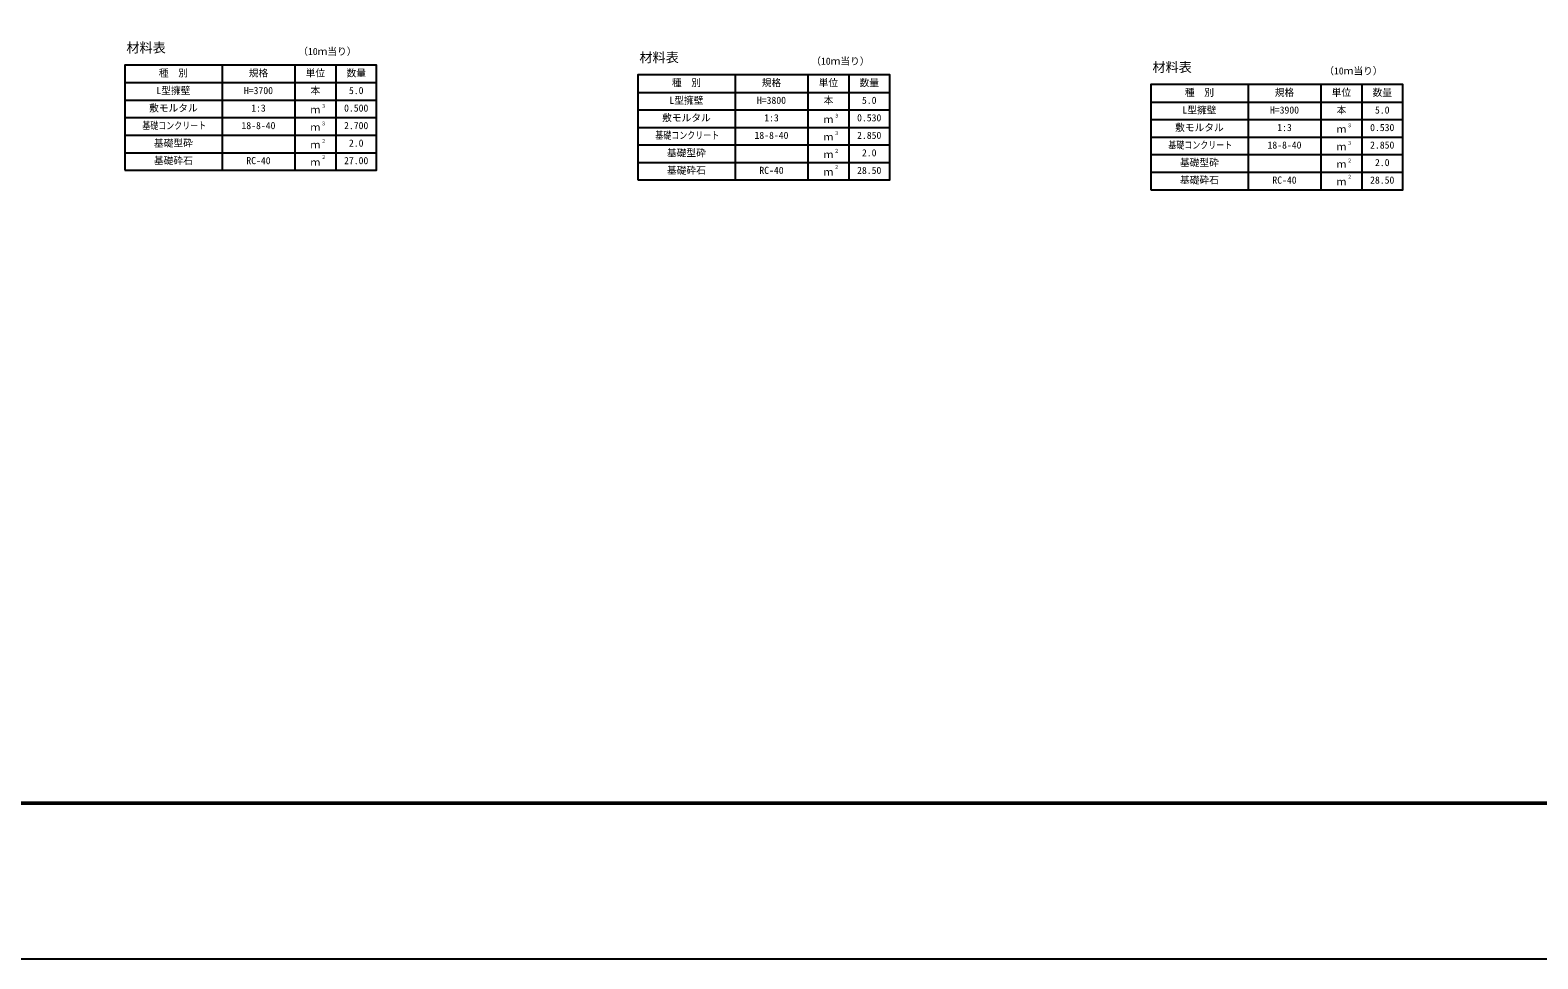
# Model space of a CAD drawing. Units: millimetres, scale not verified. Extents: x -67200 to 67200, y -23760 to 23760.
# Drawn here: x 39245 to 54749, y -23760 to -14217 of the extents above; entities that cross this region are included whole.
import ezdxf
from ezdxf.enums import TextEntityAlignment as Align

# ---------------------------------------------------------------- set-up
doc = ezdxf.new("R2010")
doc.units = ezdxf.units.MM
doc.header["$LTSCALE"] = 80
for name, color, linetype, lineweight in [('0-2_Defpoints', 5, 'Continuous', 25), ('0-4_HYO', 3, 'Continuous', 25), ('0-5_HYO2', 4, 'Continuous', 25), ('0-8_TXT', 7, 'Continuous', 25), ('0-9_WAKU', 3, 'Continuous', 25)]:
    doc.layers.add(name, color=color, linetype=linetype, lineweight=lineweight)
doc.styles.add('ＭＳ ゴシック', font='')
doc.styles.get('ＭＳ ゴシック').set_extended_font_data('MS Gothic')

msp = doc.modelspace()

# ---------------------------------------------------------------- linework, layer by layer
at = {"layer": '0-2_Defpoints'}
msp.add_lwpolyline([(0, -23760), (67200, -23760), (67200, 23760), (0, 23760)], close=True, dxfattribs=at)
at = {"layer": '0-4_HYO'}
for p, q in [((41218.04, -14575.79), (41218.04, -15655.79)), ((41968.04, -14575.79), (41968.04, -15655.79)), ((42388.04, -14575.79), (42388.04, -15655.79)), ((46493.39, -14675.79), (46493.39, -15755.79)), ((47243.39, -14675.79), (47243.39, -15755.79)), ((47663.39, -14675.79), (47663.39, -15755.79)), ((40218.04, -14755.79), (42808.04, -14755.79)), ((45493.39, -14855.79), (48083.39, -14855.79)), ((51768.75, -14775.79), (51768.75, -15855.79)), ((52518.75, -14775.79), (52518.75, -15855.79)), ((52938.75, -14775.79), (52938.75, -15855.79)), ((50768.75, -14955.79), (53358.75, -14955.79))]:
    msp.add_line(p, q, dxfattribs=at)
for points in [[(40218.04, -15655.79), (42808.04, -15655.79), (42808.04, -14575.79), (40218.04, -14575.79)], [(45493.39, -15755.79), (48083.39, -15755.79), (48083.39, -14675.79), (45493.39, -14675.79)], [(50768.75, -15855.79), (53358.75, -15855.79), (53358.75, -14775.79), (50768.75, -14775.79)]]:
    msp.add_lwpolyline(points, close=True, dxfattribs=at)
at = {"layer": '0-5_HYO2'}
for p, q in [((40218.04, -14935.79), (42808.04, -14935.79)), ((45493.39, -15035.79), (48083.39, -15035.79)), ((40218.04, -15115.79), (42808.04, -15115.79)), ((50768.75, -15135.79), (53358.75, -15135.79)), ((40218.04, -15295.79), (42808.04, -15295.79)), ((45493.39, -15215.79), (48083.39, -15215.79)), ((50768.75, -15315.79), (53358.75, -15315.79)), ((40218.04, -15475.79), (42808.04, -15475.79)), ((45493.39, -15395.79), (48083.39, -15395.79)), ((50768.75, -15495.79), (53358.75, -15495.79)), ((45493.39, -15575.79), (48083.39, -15575.79)), ((50768.75, -15675.79), (53358.75, -15675.79))]:
    msp.add_line(p, q, dxfattribs=at)
at = {"layer": '0-9_WAKU', "lineweight": 50}
msp.add_lwpolyline([(1600, -22160), (65600, -22160), (65600, 22160), (1600, 22160)], close=True, dxfattribs=at)

# ---------------------------------------------------------------- texts
at = {"layer": '0-8_TXT', "style": 'ＭＳ ゴシック'}
for s, height, p in [('材料表', 98.97, (40234.7, -14475.79)), ('（10ｍ当り）', 73.31, (42001.37, -14494.13)), ('材料表', 98.97, (45510.06, -14575.79)), ('（10ｍ当り）', 73.31, (47276.72, -14594.13)), ('材料表', 98.97, (50785.42, -14675.79)), ('種\u3000別', 73.31, (40568.04, -14715.79)), ('規格', 73.31, (41493.04, -14715.79)), ('単位', 73.31, (42078.04, -14715.79)), ('数量', 73.31, (42498.04, -14715.79)), ('種\u3000別', 73.31, (45843.39, -14815.79)), ('規格', 73.31, (46768.39, -14815.79)), ('単位', 73.31, (47353.39, -14815.79)), ('数量', 73.31, (47773.39, -14815.79)), ('（10ｍ当り）', 73.31, (52552.08, -14694.13)), ('L型擁壁', 73.31, (40543.04, -14895.79)), ('H=3700', 73.31, (41443.04, -14895.79)), ('本', 73.31, (42128.04, -14895.79)), ('5.0', 73.31, (42523.04, -14895.79)), ('種\u3000別', 73.31, (51118.75, -14915.79)), ('規格', 73.31, (52043.75, -14915.79)), ('単位', 73.31, (52628.75, -14915.79)), ('数量', 73.31, (53048.75, -14915.79)), ('敷モルタル', 73.31, (40468.04, -15075.79)), ('1:3', 73.31, (41518.04, -15075.79)), ('ｍ', 73.31, (42128.04, -15092.46)), ('３', 36.66, (42237.27, -15025.18)), ('0.500', 73.31, (42473.04, -15075.79)), ('L型擁壁', 73.31, (45818.39, -14995.79)), ('H=3800', 73.31, (46718.39, -14995.79)), ('本', 73.31, (47403.39, -14995.79)), ('5.0', 73.31, (47798.39, -14995.79)), ('L型擁壁', 73.31, (51093.75, -15095.79)), ('H=3900', 73.31, (51993.75, -15095.79)), ('本', 73.31, (52678.75, -15095.79)), ('5.0', 73.31, (53073.75, -15095.79)), ('18-8-40', 73.31, (41418.04, -15255.79)), ('３', 36.66, (42237.27, -15205.18)), ('2.700', 73.31, (42473.04, -15255.79)), ('敷モルタル', 73.31, (45743.39, -15175.79)), ('1:3', 73.31, (46793.39, -15175.79)), ('ｍ', 73.31, (47403.39, -15192.46)), ('３', 36.66, (47512.63, -15125.18)), ('0.530', 73.31, (47748.39, -15175.79)), ('敷モルタル', 73.31, (51018.75, -15275.79)), ('1:3', 73.31, (52068.75, -15275.79)), ('３', 36.66, (52787.99, -15225.18)), ('0.530', 73.31, (53023.75, -15275.79)), ('基礎型砕', 73.31, (40518.04, -15435.79)), ('ｍ', 73.31, (42128.04, -15272.46)), ('２', 36.66, (42237.27, -15385.18)), ('2.0', 73.31, (42523.04, -15435.79)), ('18-8-40', 73.31, (46693.39, -15355.79)), ('ｍ', 73.31, (47403.39, -15372.46)), ('３', 36.66, (47512.63, -15305.18)), ('2.850', 73.31, (47748.39, -15355.79)), ('ｍ', 73.31, (52678.75, -15292.46)), ('ｍ', 73.31, (42128.04, -15452.46)), ('２', 36.66, (42237.27, -15551.85)), ('基礎型砕', 73.31, (45793.39, -15535.79)), ('ｍ', 73.31, (47403.39, -15552.46)), ('２', 36.66, (47512.63, -15485.18)), ('2.0', 73.31, (47798.39, -15535.79)), ('18-8-40', 73.31, (51968.75, -15455.79)), ('ｍ', 73.31, (52678.75, -15472.46)), ('３', 36.66, (52787.99, -15405.18)), ('2.850', 73.31, (53023.75, -15455.79)), ('基礎砕石', 73.31, (40518.04, -15615.79)), ('RC-40', 73.31, (41468.04, -15615.79)), ('ｍ', 73.31, (42128.04, -15632.46)), ('27.00', 73.31, (42473.04, -15615.79)), ('基礎砕石', 73.31, (45793.39, -15715.79)), ('RC-40', 73.31, (46743.39, -15715.79)), ('ｍ', 73.31, (47403.39, -15732.46)), ('２', 36.66, (47512.63, -15651.85)), ('28.50', 73.31, (47748.39, -15715.79)), ('基礎型砕', 73.31, (51068.75, -15635.79)), ('ｍ', 73.31, (52678.75, -15652.46)), ('２', 36.66, (52787.99, -15585.18)), ('2.0', 73.31, (53073.75, -15635.79)), ('基礎砕石', 73.31, (51068.75, -15815.79)), ('RC-40', 73.31, (52018.75, -15815.79)), ('ｍ', 73.31, (52678.75, -15832.46)), ('２', 36.66, (52787.99, -15751.85)), ('28.50', 73.31, (53023.75, -15815.79))]:
    msp.add_text(s, height=height, dxfattribs=at).set_placement(p, align=Align.BOTTOM_LEFT)
at = {"layer": '0-8_TXT', "style": 'ＭＳ ゴシック', "width": 0.8}
for p in [(40398.04, -15255.79), (45673.39, -15355.79), (50948.75, -15455.79)]:
    msp.add_text('基礎コンクリート', height=73.31, dxfattribs=at).set_placement(p, align=Align.BOTTOM_LEFT)

doc.saveas('drawing.dxf')
